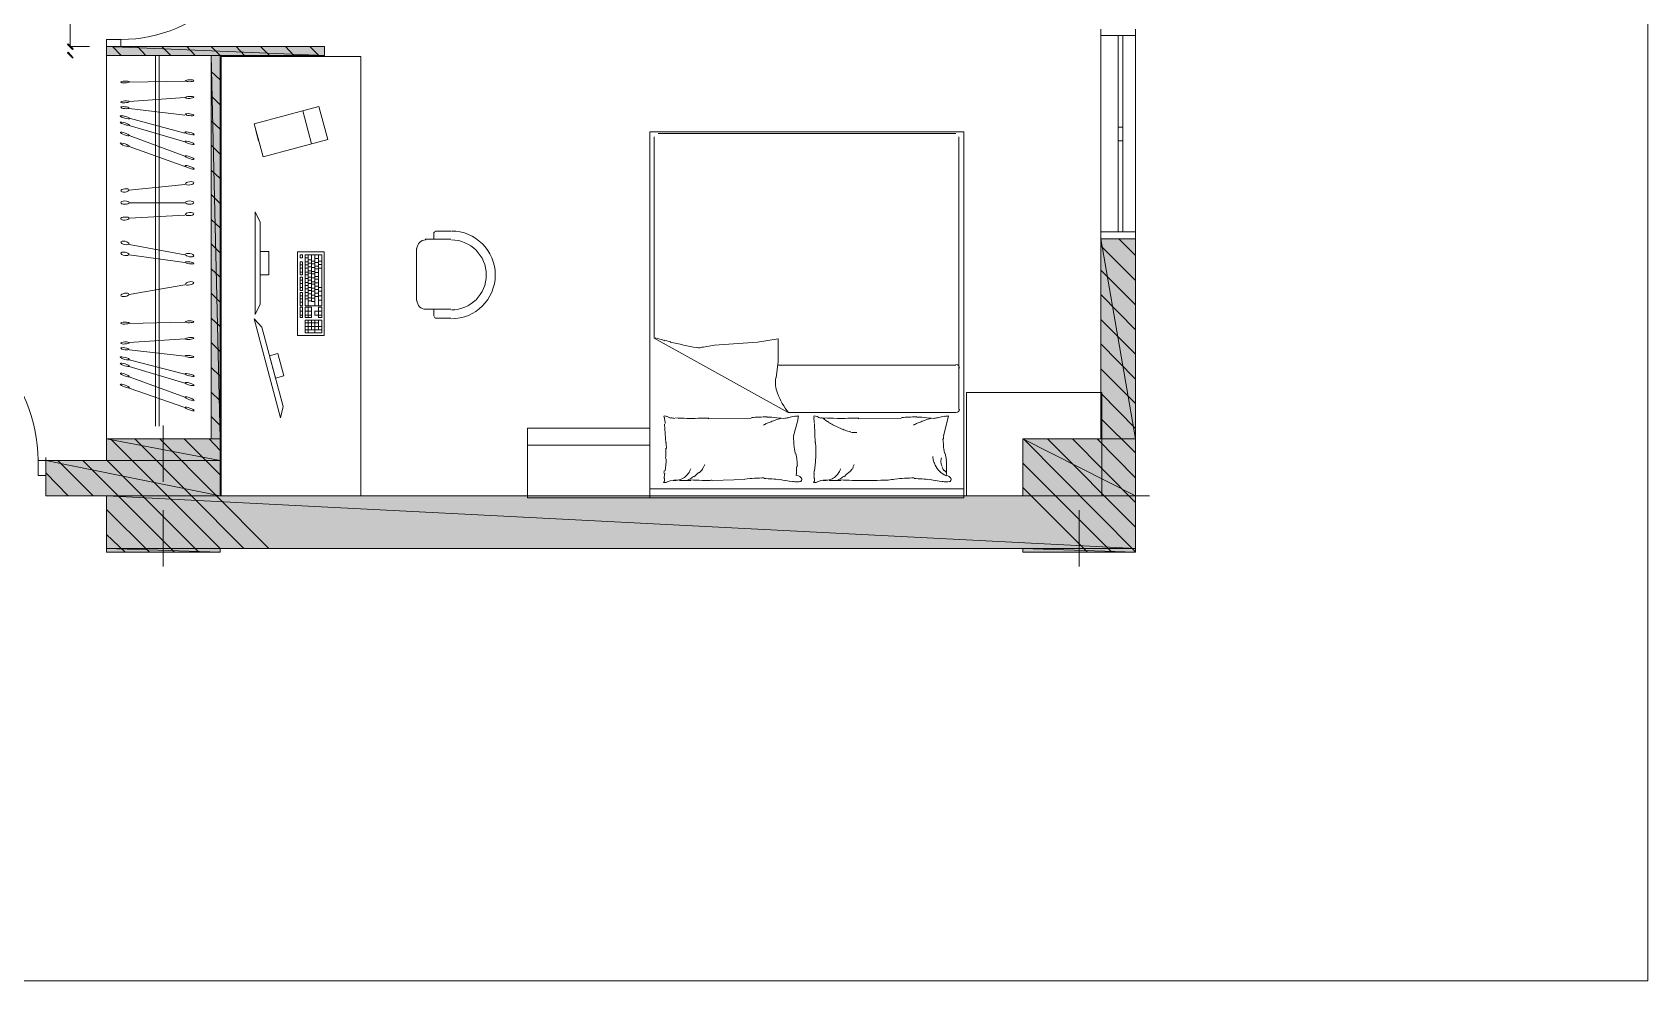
# Model space of a CAD drawing. Header units: inches. Extents: x 23 to 314, y 14 to 225.
# Drawn here: x 185.3 to 313.8, y 13.6 to 89 of the extents above; entities that cross this region are included whole.
import ezdxf

# ---------------------------------------------------------------- set-up
doc = ezdxf.new("R2010")
doc.units = ezdxf.units.IN
for name, color, linetype in [('BUYSER', 7, 'Continuous'), ('DIM', 7, 'Continuous'), ('Doors', 7, 'Continuous'), ('KAHUYQNER', 7, 'Continuous'), ('PDF_0', 7, 'Continuous'), ('walls', 7, 'Continuous'), ('windows', 7, 'Continuous')]:
    doc.layers.add(name, color=color, linetype=linetype)

msp = doc.modelspace()

# ---------------------------------------------------------------- hatches: boundary and pattern name
at = {"layer": 'BUYSER', "true_color": 0x939598, "transparency": 33554687}
for points in [[(208.55, 87.14), (191.22, 87.14), (191.22, 87.85), (208.55, 87.85)], [(200.24, 56.66), (199.53, 56.66), (199.53, 87.14), (200.24, 87.14)], [(273.03, 56.66), (270.27, 56.66), (270.27, 72.56), (273.03, 72.56)], [(200.24, 54.93), (191.22, 54.93), (191.22, 56.66), (200.24, 56.66)], [(273.03, 52.12), (264.06, 52.12), (264.06, 56.66), (273.03, 56.66)], [(200.24, 52.12), (186.38, 52.12), (186.38, 54.93), (200.24, 54.93)], [(273.03, 47.94), (191.22, 47.94), (191.22, 52.12), (273.03, 52.12)], [(200.24, 47.64), (191.22, 47.64), (191.22, 47.94), (200.24, 47.94)], [(273.03, 47.64), (264.06, 47.64), (264.06, 47.94), (273.03, 47.94)]]:
    msp.add_hatch(color=252, dxfattribs=at).paths.add_polyline_path(points, flags=0)
at = {"layer": 'DIM', "true_color": 0x6ec1dd, "transparency": 33554687}
for points in [[(188.57, 87.65), (188.52, 87.6), (188.11, 88.01), (188.16, 88.06)], [(188.11, 87.34), (188.16, 87.39), (188.57, 86.94), (188.52, 86.94)]]:
    msp.add_hatch(color=133, dxfattribs=at).paths.add_polyline_path(points, flags=0)

# ---------------------------------------------------------------- linework, layer by layer
at = {"layer": 'BUYSER', "color": 252, "linetype": 'Continuous', "lineweight": 5, "true_color": 0x939598}
for points in [[(208.55, 87.14), (208.55, 87.85), (191.22, 87.85)], [(208.55, 87.14), (191.22, 87.14), (191.22, 87.85)], [(191.22, 87.85), (208.55, 87.14)], [(200.24, 56.66), (200.24, 87.14), (199.53, 87.14)], [(200.24, 56.66), (199.53, 56.66), (199.53, 87.14)], [(199.53, 87.14), (200.24, 56.66)], [(273.03, 56.66), (273.03, 72.56), (270.27, 72.56)], [(273.03, 56.66), (270.27, 56.66), (270.27, 72.56)], [(270.27, 72.56), (273.03, 56.66)], [(200.24, 54.93), (200.24, 56.66), (191.22, 56.66)], [(200.24, 54.93), (191.22, 54.93), (191.22, 56.66)], [(191.22, 56.66), (200.24, 54.93)], [(273.03, 52.12), (273.03, 56.66), (264.06, 56.66)], [(273.03, 52.12), (264.06, 52.12), (264.06, 56.66)], [(264.06, 56.66), (273.03, 52.12)], [(200.24, 52.12), (200.24, 54.93), (186.38, 54.93)], [(200.24, 52.12), (186.38, 52.12), (186.38, 54.93)], [(186.38, 54.93), (200.24, 52.12)], [(273.03, 47.94), (273.03, 52.12), (191.22, 52.12)], [(273.03, 47.94), (191.22, 47.94), (191.22, 52.12)], [(191.22, 52.12), (273.03, 47.94)], [(200.24, 47.64), (200.24, 47.94), (191.22, 47.94)], [(200.24, 47.64), (191.22, 47.64), (191.22, 47.94)], [(191.22, 47.94), (200.24, 47.64)], [(273.03, 47.64), (273.03, 47.94), (264.06, 47.94)], [(273.03, 47.64), (264.06, 47.64), (264.06, 47.94)], [(264.06, 47.94), (273.03, 47.64)]]:
    msp.add_lwpolyline(points, dxfattribs=at)
at = {"layer": 'BUYSER', "color": 251, "linetype": 'Continuous', "lineweight": 5, "true_color": 0x636466}
for points in [[(192.39, 87.14), (191.68, 87.85)], [(194.33, 87.14), (193.67, 87.85)], [(196.32, 87.14), (195.61, 87.85)], [(198.26, 87.14), (197.59, 87.85)], [(200.24, 87.14), (199.53, 87.85)], [(202.18, 87.14), (201.52, 87.85)], [(204.17, 87.14), (203.45, 87.85)], [(206.1, 87.14), (205.44, 87.85)], [(208.09, 87.14), (207.38, 87.85)], [(200.24, 85.2), (199.53, 85.86)], [(200.24, 83.21), (199.53, 83.93)], [(200.24, 81.28), (199.53, 81.94)], [(200.24, 79.29), (199.53, 80)], [(200.24, 77.35), (199.53, 78.02)], [(200.24, 75.37), (199.53, 76.08)], [(200.24, 73.43), (199.53, 74.09)], [(200.24, 71.44), (199.53, 72.15)], [(273.03, 69.25), (270.27, 72)], [(273.03, 71.24), (271.7, 72.56)], [(200.24, 69.5), (199.53, 70.17)], [(273.03, 67.31), (270.27, 70.06)], [(200.24, 67.52), (199.53, 68.23)], [(273.03, 65.32), (270.27, 68.13)], [(200.24, 65.58), (199.53, 66.24)], [(273.03, 63.39), (270.27, 66.14)], [(200.24, 63.59), (199.53, 64.31)], [(273.03, 61.4), (270.27, 64.2)], [(200.24, 61.65), (199.53, 62.32)], [(273.03, 59.46), (270.27, 62.22)], [(200.24, 59.67), (199.53, 60.38)], [(273.03, 57.48), (270.27, 60.28)], [(200.24, 57.73), (199.53, 58.44)], [(273.03, 55.54), (270.27, 58.29)], [(200.24, 47.94), (191.53, 56.66)], [(202.13, 47.94), (193.46, 56.66)], [(204.12, 47.94), (195.45, 56.66)], [(200.24, 53.81), (197.39, 56.66)], [(200.24, 55.74), (199.38, 56.66)], [(273.03, 47.69), (264.11, 56.66)], [(273.03, 49.63), (266.04, 56.66)], [(273.03, 51.61), (268.03, 56.66)], [(273.03, 53.55), (269.97, 56.66)], [(188.16, 52.12), (186.38, 53.96)], [(190.15, 52.12), (187.35, 54.93)], [(196.62, 47.64), (189.34, 54.93)], [(198.56, 47.64), (191.22, 54.98)], [(271.14, 47.64), (264.06, 54.72)], [(269.2, 47.64), (264.06, 52.79)], [(194.64, 47.64), (191.22, 51.05)], [(192.7, 47.64), (191.22, 49.07)]]:
    msp.add_lwpolyline(points, dxfattribs=at)
at = {"layer": 'DIM', "color": 133, "linetype": 'Continuous', "lineweight": 5, "true_color": 0x6ec1dd}
for points in [[(189.85, 100.34), (188.32, 100.34), (188.32, 87.85)], [(188.57, 87.65), (188.16, 88.06), (188.11, 88.01)], [(188.57, 87.65), (188.52, 87.6), (188.11, 88.01)], [(188.11, 88.01), (188.57, 87.65)], [(188.11, 87.34), (188.16, 87.39), (188.57, 86.94)], [(188.11, 87.34), (188.52, 86.94), (188.57, 86.94)], [(188.57, 86.94), (188.11, 87.34)], [(189.85, 87.85), (188.32, 87.85)]]:
    msp.add_lwpolyline(points, dxfattribs=at)
at = {"layer": 'Doors', "color": 18, "linetype": 'Continuous', "lineweight": 5, "true_color": 0x000000}
for points in [[(191.22, 87.85), (191.22, 88.41)], [(191.22, 88.41), (192.34, 88.41)], [(192.34, 87.85), (191.22, 87.85)], [(191.22, 87.85), (192.34, 87.85)], [(191.22, 87.85), (192.34, 87.85)], [(192.34, 88.41), (192.34, 87.85)], [(192.34, 87.85), (192.6, 87.85)], [(185.77, 53.75), (185.77, 54.93)], [(185.77, 54.93), (186.38, 54.93)], [(186.38, 54.93), (186.38, 55.18)], [(186.38, 54.93), (186.38, 53.75)], [(186.38, 53.75), (186.38, 54.93)], [(186.38, 53.75), (186.38, 54.93)], [(186.38, 53.75), (185.77, 53.75)]]:
    msp.add_lwpolyline(points, dxfattribs=at)
for points in [[(192.37, 88.41), (198.66, 88.41), (203.76, 93.51), (203.76, 99.8)], [(185.77, 54.95), (185.77, 61.58), (180.39, 66.96), (173.77, 66.96)]]:
    msp.add_open_spline(points, degree=3, dxfattribs=at)
at = {"layer": 'KAHUYQNER', "color": 8, "linetype": 'Continuous', "lineweight": 5, "true_color": 0x767676}
for points in [[(199.53, 56.66), (199.53, 87.14), (191.22, 87.14), (191.22, 56.66), (199.53, 56.66)], [(211.43, 52.12), (211.43, 87.05), (200.32, 87.05), (200.32, 52.12), (211.43, 52.12)], [(203.44, 71.54), (204.13, 71.54), (204.13, 69.71), (203.44, 69.71), (203.44, 71.54)], [(206.41, 71.52), (208.52, 71.52), (208.52, 64.87), (206.41, 64.87), (206.41, 71.52)], [(206.8, 71.29), (206.8, 71.04), (206.6, 71.04), (206.6, 71.29), (206.8, 71.29)], [(206.8, 70.73), (206.8, 69.71), (206.6, 69.71), (206.6, 70.73), (206.8, 70.73)], [(208.33, 71.29), (208.33, 67.22), (207.01, 67.22), (207.01, 71.29), (208.33, 71.29)], [(206.8, 69.51), (206.8, 68.44), (206.6, 68.44), (206.6, 69.51), (206.8, 69.51)], [(206.8, 68.29), (206.8, 67.22), (206.6, 67.22), (206.6, 68.29), (206.8, 68.29)], [(206.8, 67.12), (206.8, 66.3), (206.6, 66.3), (206.6, 67.12), (206.8, 67.12)], [(207.52, 67.12), (207.52, 66.3), (207.01, 66.3), (207.01, 67.12), (207.52, 67.12)], [(208.33, 67.12), (208.33, 66.3), (208.08, 66.3), (208.08, 66.5), (207.77, 66.5), (207.77, 66.81), (208.08, 66.81), (208.08, 67.12), (208.33, 67.12)], [(208.33, 66.1), (208.33, 65.08), (207.01, 65.08), (207.01, 66.1), (208.33, 66.1)], [(204.16, 63.26), (204.84, 63.44), (205.31, 61.67), (204.64, 61.49), (204.16, 63.26)], [(270.36, 60.34), (259.58, 60.34), (259.58, 52.12), (270.36, 52.12), (270.36, 60.34)]]:
    msp.add_lwpolyline(points, close=True, dxfattribs=at)
for points in [[(195.1, 87.14), (195.1, 57.68)], [(195.4, 87.14), (195.4, 57.68)], [(193.01, 85), (197.44, 85.1)], [(193.01, 83.47), (197.44, 83.78)], [(193.01, 82.91), (197.44, 82.4)], [(208.09, 83.07), (202.95, 81.69)], [(207.52, 80.1), (206.82, 82.73)], [(208.8, 80.45), (208.09, 83.07)], [(197.44, 80.97), (193.01, 82.14)], [(197.44, 80.26), (193.01, 81.58)], [(202.95, 81.69), (203.66, 79.07)], [(234.41, 81.07), (259.39, 81.07)], [(234.41, 51.97), (234.41, 81.07)], [(258.73, 80.92), (235.08, 80.92)], [(259.39, 81.07), (259.39, 51.97)], [(197.44, 79.14), (193.01, 80.77)], [(197.44, 78.32), (193.01, 79.9)], [(203.66, 79.07), (208.8, 80.45)], [(234.77, 80.66), (234.77, 64.66)], [(258.98, 59), (258.98, 80.66)], [(197.44, 76.89), (193.01, 76.44)], [(197.44, 75.42), (193.01, 75.42)], [(203.03, 74.7), (203.44, 73.89), (203.44, 67.36), (203.03, 66.55)], [(203.03, 66.55), (203.03, 74.7)], [(197.44, 74.45), (193.01, 74.19)], [(197.44, 71.29), (193.01, 72.1)], [(218.6, 72.52), (216.56, 72.52)], [(217.23, 73.08), (217.23, 72.52)], [(217.38, 73.18), (218.6, 73.18)], [(197.44, 70.68), (193.01, 71.29)], [(207.26, 71.04), (207.01, 71.04)], [(207.26, 70.73), (207.01, 70.73)], [(207.26, 71.29), (207.26, 67.22)], [(207.52, 70.89), (207.26, 70.89)], [(207.52, 71.29), (207.52, 67.57), (207.77, 67.57)], [(207.77, 70.79), (207.52, 70.79)], [(207.77, 71.29), (207.77, 67.22)], [(208.08, 70.99), (207.77, 70.99)], [(208.08, 70.68), (207.77, 70.68)], [(208.08, 71.29), (208.08, 67.22)], [(208.33, 70.79), (208.08, 70.79)], [(215.85, 71.8), (215.85, 67.67)], [(206.8, 70.48), (206.6, 70.48)], [(206.8, 70.22), (206.6, 70.22)], [(206.8, 69.92), (206.6, 69.92)], [(207.26, 70.48), (207.01, 70.48)], [(207.26, 70.22), (207.01, 70.22)], [(207.26, 69.92), (207.01, 69.92)], [(207.26, 69.71), (207.01, 69.71)], [(207.26, 69.41), (207.01, 69.41)], [(207.52, 70.63), (207.26, 70.63)], [(207.52, 70.33), (207.26, 70.33)], [(207.52, 70.02), (207.26, 70.02)], [(207.52, 69.82), (207.26, 69.82)], [(207.52, 69.51), (207.26, 69.51)], [(207.77, 70.58), (207.52, 70.58)], [(207.77, 70.28), (207.52, 70.28)], [(207.77, 69.97), (207.52, 69.97)], [(207.77, 69.77), (207.52, 69.77)], [(207.77, 69.46), (207.52, 69.46)], [(208.08, 70.38), (207.77, 70.38)], [(208.08, 70.17), (207.77, 70.17)], [(208.08, 69.87), (207.77, 69.87)], [(208.08, 69.56), (207.77, 69.56)], [(208.08, 69.36), (207.77, 69.36)], [(208.33, 70.53), (208.08, 70.53)], [(208.33, 70.22), (208.08, 70.22)], [(193.01, 68.13), (197.44, 68.89)], [(206.8, 69.26), (206.6, 69.26)], [(206.8, 69), (206.6, 69)], [(206.8, 68.7), (206.6, 68.7)], [(207.26, 69.1), (207.01, 69.1)], [(207.26, 68.85), (207.01, 68.85)], [(207.26, 68.59), (207.01, 68.59)], [(207.26, 68.29), (207.01, 68.29)], [(207.52, 69.26), (207.26, 69.26)], [(207.52, 69), (207.26, 69)], [(207.52, 68.7), (207.26, 68.7)], [(207.52, 68.44), (207.26, 68.44)], [(207.52, 68.19), (207.26, 68.19)], [(207.77, 69.15), (207.52, 69.15)], [(207.77, 68.95), (207.52, 68.95)], [(207.77, 68.64), (207.52, 68.64)], [(207.77, 68.39), (207.52, 68.39)], [(207.77, 68.08), (207.52, 68.08)], [(208.08, 69.05), (207.77, 69.05)], [(208.08, 68.8), (207.77, 68.8)], [(208.08, 68.54), (207.77, 68.54)], [(208.08, 68.24), (207.77, 68.24)], [(208.33, 68.7), (208.08, 68.7)], [(208.33, 68.39), (208.08, 68.39)], [(206.8, 68.03), (206.6, 68.03)], [(206.8, 67.78), (206.6, 67.78)], [(206.8, 67.52), (206.6, 67.52)], [(206.8, 66.81), (206.6, 66.81)], [(207.26, 68.03), (207.01, 68.03)], [(207.26, 67.78), (207.01, 67.78)], [(207.52, 66.81), (207.01, 66.81)], [(207.52, 67.88), (207.26, 67.88)], [(207.52, 67.63), (207.26, 67.63)], [(207.26, 67.12), (207.26, 66.3)], [(207.77, 67.83), (207.52, 67.83)], [(208.08, 67.98), (207.77, 67.98)], [(208.33, 68.03), (208.08, 68.03)], [(208.33, 67.68), (208.08, 67.68)], [(208.33, 66.81), (208.08, 66.81), (208.08, 66.5), (208.33, 66.5)], [(216.56, 66.96), (218.6, 66.96)], [(217.23, 66.96), (217.23, 66.4)], [(193.01, 65.83), (197.44, 65.94)], [(202.95, 66.21), (203.56, 65.53), (205.25, 59.23), (205.06, 58.33)], [(205.06, 58.33), (202.95, 66.21)], [(206.8, 66.5), (206.6, 66.5)], [(207.52, 66.5), (207.01, 66.5)], [(208.08, 65.89), (207.01, 65.89)], [(208.33, 65.59), (207.01, 65.59)], [(207.26, 66.1), (207.26, 65.08)], [(207.52, 66.1), (207.52, 65.33)], [(207.77, 66.1), (207.77, 65.08)], [(208.08, 66.1), (208.08, 65.33)], [(217.38, 66.25), (218.6, 66.25)], [(193.01, 64.31), (197.44, 64.61)], [(208.33, 65.33), (207.01, 65.33)], [(245.42, 58.75), (234.77, 64.66)], [(242.98, 64.35), (239.56, 64.1)], [(244.61, 64.61), (242.98, 64.35)], [(244.61, 62.82), (244.61, 64.61)], [(193.01, 63.74), (197.44, 63.23)], [(239.56, 64.1), (238.64, 63.94)], [(197.44, 61.81), (193.01, 62.93)], [(197.44, 61.09), (193.01, 62.42)], [(244.45, 61.5), (244.61, 62.82)], [(258.73, 62.52), (244.61, 62.52)], [(197.44, 59.97), (193.01, 61.6)], [(197.44, 59.16), (193.01, 60.69)], [(235.69, 56.35), (235.59, 57.83)], [(239.05, 58.24), (242.47, 58.29)], [(245.42, 58.75), (258.73, 58.75)], [(246.14, 58.03), (245.83, 56.91)], [(246.24, 58.49), (246.14, 58.03)], [(247.56, 56.35), (247.51, 57.83)], [(250.98, 58.24), (254.39, 58.29)], [(258.06, 58.03), (257.76, 56.91)], [(258.16, 58.49), (258.06, 58.03)], [(224.69, 57.52), (224.69, 51.97)], [(234.41, 57.52), (224.69, 57.52)], [(234.41, 51.97), (234.41, 57.52)], [(234.41, 56.15), (224.69, 56.15)], [(259.39, 52.68), (234.41, 52.68)], [(237.68, 53.34), (236.76, 53.34)], [(241.96, 53.44), (239.36, 53.34)], [(249.6, 53.34), (248.68, 53.34)], [(224.69, 51.97), (234.41, 51.97)], [(259.39, 51.97), (234.41, 51.97)]]:
    msp.add_lwpolyline(points, dxfattribs=at)
at = {"layer": 'KAHUYQNER', "color": 133, "linetype": 'Continuous', "lineweight": 5, "true_color": 0x6ec1dd}
for points in [[(203.09, 81.17), (203.31, 80.36)], [(226.62, 51.97), (229.62, 51.97)]]:
    msp.add_lwpolyline(points, dxfattribs=at)
at = {"layer": 'KAHUYQNER', "color": 8, "linetype": 'Continuous', "lineweight": 5, "true_color": 0x767676}
for points, knots in [([(193.01, 85.03), (193.01, 85.07), (192.86, 85.1), (192.67, 85.1), (192.49, 85.1), (192.34, 85.06), (192.34, 85.02), (192.34, 84.97), (192.49, 84.94), (192.68, 84.95), (192.86, 84.95), (193.01, 84.99), (193.01, 85.03)], [0, 0, 0, 0, 1, 1, 1, 2, 2, 2, 3, 3, 3, 4, 4, 4, 4]), ([(198.15, 85.13), (198.15, 85.17), (198, 85.21), (197.82, 85.2), (197.64, 85.2), (197.49, 85.16), (197.49, 85.12), (197.49, 85.08), (197.64, 85.05), (197.82, 85.05), (198.01, 85.05), (198.15, 85.09), (198.15, 85.13)], [0, 0, 0, 0, 1, 1, 1, 2, 2, 2, 3, 3, 3, 4, 4, 4, 4]), ([(193.01, 83.47), (193, 83.51), (192.85, 83.53), (192.67, 83.52), (192.49, 83.51), (192.34, 83.46), (192.34, 83.42), (192.35, 83.38), (192.5, 83.35), (192.68, 83.37), (192.86, 83.38), (193.01, 83.42), (193.01, 83.47)], [0, 0, 0, 0, 1, 1, 1, 2, 2, 2, 3, 3, 3, 4, 4, 4, 4]), ([(198.15, 83.82), (198.15, 83.87), (198, 83.89), (197.82, 83.88), (197.63, 83.86), (197.49, 83.82), (197.49, 83.78), (197.49, 83.74), (197.65, 83.71), (197.83, 83.72), (198.01, 83.74), (198.16, 83.78), (198.15, 83.82)], [0, 0, 0, 0, 1, 1, 1, 2, 2, 2, 3, 3, 3, 4, 4, 4, 4]), ([(193.05, 82.13), (193.06, 82.17), (192.9, 82.24), (192.69, 82.29), (192.49, 82.35), (192.31, 82.36), (192.3, 82.31), (192.29, 82.27), (192.45, 82.2), (192.66, 82.15), (192.86, 82.09), (193.03, 82.09), (193.05, 82.13)], [0, 0, 0, 0, 1, 1, 1, 2, 2, 2, 3, 3, 3, 4, 4, 4, 4]), ([(193, 82.95), (193.01, 82.99), (192.87, 83.04), (192.68, 83.06), (192.5, 83.08), (192.35, 83.06), (192.35, 83.02), (192.34, 82.98), (192.48, 82.93), (192.67, 82.91), (192.85, 82.89), (193, 82.91), (193, 82.95)], [0, 0, 0, 0, 1, 1, 1, 2, 2, 2, 3, 3, 3, 4, 4, 4, 4]), ([(198.15, 82.39), (198.16, 82.43), (198.01, 82.48), (197.83, 82.5), (197.65, 82.52), (197.5, 82.5), (197.49, 82.46), (197.49, 82.42), (197.63, 82.37), (197.81, 82.35), (198, 82.33), (198.15, 82.34), (198.15, 82.39)], [0, 0, 0, 0, 1, 1, 1, 2, 2, 2, 3, 3, 3, 4, 4, 4, 4]), ([(193.04, 81.6), (193.05, 81.64), (192.9, 81.72), (192.7, 81.78), (192.49, 81.84), (192.32, 81.86), (192.31, 81.82), (192.3, 81.78), (192.45, 81.7), (192.65, 81.64), (192.86, 81.58), (193.03, 81.56), (193.04, 81.6)], [0, 0, 0, 0, 1, 1, 1, 2, 2, 2, 3, 3, 3, 4, 4, 4, 4]), ([(193.03, 80.76), (193.05, 80.8), (192.9, 80.89), (192.7, 80.97), (192.5, 81.04), (192.33, 81.07), (192.32, 81.03), (192.3, 80.99), (192.45, 80.9), (192.65, 80.82), (192.85, 80.75), (193.02, 80.72), (193.03, 80.76)], [0, 0, 0, 0, 1, 1, 1, 2, 2, 2, 3, 3, 3, 4, 4, 4, 4]), ([(198.19, 80.85), (198.2, 80.89), (198.05, 80.97), (197.84, 81.02), (197.64, 81.07), (197.46, 81.08), (197.45, 81.04), (197.44, 81), (197.6, 80.92), (197.8, 80.87), (198.01, 80.82), (198.18, 80.81), (198.19, 80.85)], [0, 0, 0, 0, 1, 1, 1, 2, 2, 2, 3, 3, 3, 4, 4, 4, 4]), ([(193.04, 79.9), (193.05, 79.94), (192.9, 80.03), (192.7, 80.1), (192.5, 80.17), (192.33, 80.2), (192.31, 80.16), (192.3, 80.12), (192.45, 80.03), (192.65, 79.96), (192.85, 79.89), (193.02, 79.86), (193.04, 79.9)], [0, 0, 0, 0, 1, 1, 1, 2, 2, 2, 3, 3, 3, 4, 4, 4, 4]), ([(198.19, 80.07), (198.2, 80.11), (198.05, 80.2), (197.84, 80.26), (197.64, 80.32), (197.47, 80.33), (197.46, 80.29), (197.44, 80.25), (197.6, 80.17), (197.8, 80.11), (198, 80.05), (198.18, 80.03), (198.19, 80.07)], [0, 0, 0, 0, 1, 1, 1, 2, 2, 2, 3, 3, 3, 4, 4, 4, 4]), ([(198.18, 78.88), (198.2, 78.92), (198.05, 79.01), (197.85, 79.08), (197.65, 79.15), (197.48, 79.18), (197.46, 79.14), (197.45, 79.1), (197.6, 79.01), (197.8, 78.94), (197.99, 78.87), (198.17, 78.84), (198.18, 78.88)], [0, 0, 0, 0, 1, 1, 1, 2, 2, 2, 3, 3, 3, 4, 4, 4, 4]), ([(198.18, 78.12), (198.2, 78.16), (198.05, 78.25), (197.85, 78.32), (197.65, 78.39), (197.48, 78.41), (197.46, 78.37), (197.45, 78.33), (197.6, 78.24), (197.8, 78.17), (198, 78.1), (198.17, 78.08), (198.18, 78.12)], [0, 0, 0, 0, 1, 1, 1, 2, 2, 2, 3, 3, 3, 4, 4, 4, 4]), ([(198.15, 77.01), (198.14, 77.08), (197.99, 77.12), (197.81, 77.1), (197.63, 77.08), (197.49, 77), (197.49, 76.93), (197.5, 76.86), (197.65, 76.82), (197.84, 76.84), (198.02, 76.86), (198.16, 76.94), (198.15, 77.01)], [0, 0, 0, 0, 1, 1, 1, 2, 2, 2, 3, 3, 3, 4, 4, 4, 4]), ([(193, 76.45), (193, 76.52), (192.84, 76.56), (192.66, 76.54), (192.48, 76.52), (192.34, 76.44), (192.35, 76.37), (192.35, 76.3), (192.51, 76.26), (192.69, 76.28), (192.87, 76.3), (193.01, 76.38), (193, 76.45)], [0, 0, 0, 0, 1, 1, 1, 2, 2, 2, 3, 3, 3, 4, 4, 4, 4]), ([(193.01, 75.44), (193.01, 75.51), (192.86, 75.57), (192.67, 75.57), (192.49, 75.57), (192.34, 75.51), (192.34, 75.44), (192.34, 75.37), (192.49, 75.31), (192.67, 75.31), (192.86, 75.31), (193.01, 75.37), (193.01, 75.44)], [0, 0, 0, 0, 1, 1, 1, 2, 2, 2, 3, 3, 3, 4, 4, 4, 4]), ([(198.15, 75.44), (198.15, 75.51), (198.01, 75.57), (197.82, 75.57), (197.64, 75.57), (197.49, 75.51), (197.49, 75.44), (197.49, 75.37), (197.64, 75.31), (197.82, 75.31), (198.01, 75.31), (198.15, 75.37), (198.15, 75.44)], [0, 0, 0, 0, 1, 1, 1, 2, 2, 2, 3, 3, 3, 4, 4, 4, 4]), ([(198.15, 74.54), (198.15, 74.62), (198, 74.66), (197.81, 74.65), (197.63, 74.64), (197.49, 74.57), (197.49, 74.5), (197.5, 74.43), (197.65, 74.39), (197.83, 74.4), (198.01, 74.41), (198.16, 74.47), (198.15, 74.54)], [0, 0, 0, 0, 1, 1, 1, 2, 2, 2, 3, 3, 3, 4, 4, 4, 4]), ([(193.01, 74.19), (193, 74.26), (192.85, 74.31), (192.67, 74.29), (192.48, 74.28), (192.34, 74.22), (192.34, 74.15), (192.35, 74.08), (192.5, 74.03), (192.68, 74.04), (192.87, 74.05), (193.01, 74.12), (193.01, 74.19)], [0, 0, 0, 0, 1, 1, 1, 2, 2, 2, 3, 3, 3, 4, 4, 4, 4]), ([(193, 72.17), (193.01, 72.24), (192.88, 72.32), (192.7, 72.36), (192.52, 72.39), (192.36, 72.36), (192.35, 72.29), (192.34, 72.22), (192.47, 72.14), (192.65, 72.11), (192.83, 72.07), (192.99, 72.1), (193, 72.17)], [0, 0, 0, 0, 1, 1, 1, 2, 2, 2, 3, 3, 3, 4, 4, 4, 4]), ([(218.63, 66.2), (220.56, 66.2), (222.12, 67.76), (222.12, 69.69), (222.12, 71.62), (220.56, 73.18), (218.63, 73.18)], [0, 0, 0, 0, 1, 1, 1, 2, 2, 2, 2]), ([(218.63, 66.91), (220.16, 66.91), (221.41, 68.15), (221.41, 69.69), (221.41, 71.22), (220.16, 72.47), (218.63, 72.47)], [0, 0, 0, 0, 1, 1, 1, 2, 2, 2, 2]), ([(193, 71.32), (193.01, 71.39), (192.87, 71.47), (192.69, 71.49), (192.51, 71.52), (192.36, 71.48), (192.35, 71.41), (192.34, 71.34), (192.48, 71.26), (192.66, 71.24), (192.84, 71.21), (192.99, 71.25), (193, 71.32)], [0, 0, 0, 0, 1, 1, 1, 2, 2, 2, 3, 3, 3, 4, 4, 4, 4]), ([(198.15, 71.2), (198.16, 71.27), (198.03, 71.35), (197.85, 71.39), (197.67, 71.42), (197.51, 71.39), (197.5, 71.32), (197.48, 71.25), (197.62, 71.17), (197.8, 71.14), (197.98, 71.1), (198.14, 71.13), (198.15, 71.2)], [0, 0, 0, 0, 1, 1, 1, 2, 2, 2, 3, 3, 3, 4, 4, 4, 4]), ([(198.15, 70.61), (198.16, 70.65), (198.01, 70.7), (197.83, 70.73), (197.65, 70.75), (197.5, 70.74), (197.49, 70.7), (197.49, 70.65), (197.63, 70.6), (197.81, 70.57), (197.99, 70.55), (198.14, 70.56), (198.15, 70.61)], [0, 0, 0, 0, 1, 1, 1, 2, 2, 2, 3, 3, 3, 4, 4, 4, 4]), ([(193, 68.16), (192.99, 68.23), (192.83, 68.26), (192.65, 68.23), (192.47, 68.2), (192.34, 68.12), (192.35, 68.05), (192.36, 67.98), (192.52, 67.95), (192.7, 67.98), (192.88, 68.01), (193.01, 68.09), (193, 68.16)], [0, 0, 0, 0, 1, 1, 1, 2, 2, 2, 3, 3, 3, 4, 4, 4, 4]), ([(198.15, 69.08), (198.14, 69.15), (197.98, 69.18), (197.8, 69.15), (197.62, 69.11), (197.48, 69.03), (197.5, 68.96), (197.51, 68.89), (197.66, 68.86), (197.84, 68.89), (198.02, 68.93), (198.16, 69.01), (198.15, 69.08)], [0, 0, 0, 0, 1, 1, 1, 2, 2, 2, 3, 3, 3, 4, 4, 4, 4]), ([(193.01, 65.87), (193.01, 65.91), (192.86, 65.94), (192.67, 65.94), (192.49, 65.93), (192.34, 65.9), (192.34, 65.85), (192.34, 65.81), (192.49, 65.78), (192.68, 65.78), (192.86, 65.79), (193.01, 65.82), (193.01, 65.87)], [0, 0, 0, 0, 1, 1, 1, 2, 2, 2, 3, 3, 3, 4, 4, 4, 4]), ([(198.15, 65.97), (198.15, 66.01), (198, 66.04), (197.82, 66.04), (197.64, 66.03), (197.49, 66), (197.49, 65.95), (197.49, 65.91), (197.64, 65.88), (197.82, 65.89), (198.01, 65.89), (198.15, 65.93), (198.15, 65.97)], [0, 0, 0, 0, 1, 1, 1, 2, 2, 2, 3, 3, 3, 4, 4, 4, 4]), ([(193.01, 64.3), (193, 64.34), (192.85, 64.37), (192.67, 64.36), (192.49, 64.34), (192.34, 64.3), (192.34, 64.26), (192.35, 64.21), (192.5, 64.19), (192.68, 64.2), (192.86, 64.22), (193.01, 64.26), (193.01, 64.3)], [0, 0, 0, 0, 1, 1, 1, 2, 2, 2, 3, 3, 3, 4, 4, 4, 4]), ([(198.15, 64.66), (198.15, 64.7), (198, 64.73), (197.82, 64.71), (197.63, 64.7), (197.49, 64.66), (197.49, 64.61), (197.49, 64.57), (197.65, 64.55), (197.83, 64.56), (198.01, 64.57), (198.16, 64.62), (198.15, 64.66)], [0, 0, 0, 0, 1, 1, 1, 2, 2, 2, 3, 3, 3, 4, 4, 4, 4]), ([(193.05, 62.96), (193.06, 63), (192.9, 63.08), (192.69, 63.13), (192.49, 63.18), (192.31, 63.19), (192.3, 63.15), (192.29, 63.11), (192.45, 63.03), (192.66, 62.98), (192.86, 62.93), (193.03, 62.92), (193.05, 62.96)], [0, 0, 0, 0, 1, 1, 1, 2, 2, 2, 3, 3, 3, 4, 4, 4, 4]), ([(193, 63.78), (193.01, 63.83), (192.87, 63.88), (192.68, 63.9), (192.5, 63.92), (192.35, 63.9), (192.35, 63.86), (192.34, 63.82), (192.48, 63.77), (192.67, 63.74), (192.85, 63.72), (193, 63.74), (193, 63.78)], [0, 0, 0, 0, 1, 1, 1, 2, 2, 2, 3, 3, 3, 4, 4, 4, 4]), ([(198.15, 63.17), (198.16, 63.21), (198.01, 63.26), (197.83, 63.29), (197.65, 63.31), (197.5, 63.29), (197.49, 63.25), (197.49, 63.2), (197.63, 63.15), (197.81, 63.13), (198, 63.11), (198.15, 63.13), (198.15, 63.17)], [0, 0, 0, 0, 1, 1, 1, 2, 2, 2, 3, 3, 3, 4, 4, 4, 4]), ([(193.04, 62.44), (193.05, 62.48), (192.9, 62.56), (192.7, 62.62), (192.49, 62.68), (192.32, 62.7), (192.31, 62.66), (192.3, 62.61), (192.45, 62.53), (192.65, 62.47), (192.86, 62.41), (193.03, 62.4), (193.04, 62.44)], [0, 0, 0, 0, 1, 1, 1, 2, 2, 2, 3, 3, 3, 4, 4, 4, 4]), ([(193.03, 61.6), (193.05, 61.64), (192.9, 61.73), (192.7, 61.8), (192.5, 61.88), (192.33, 61.9), (192.32, 61.86), (192.3, 61.82), (192.45, 61.73), (192.65, 61.66), (192.85, 61.59), (193.02, 61.56), (193.03, 61.6)], [0, 0, 0, 0, 1, 1, 1, 2, 2, 2, 3, 3, 3, 4, 4, 4, 4]), ([(198.19, 61.64), (198.2, 61.68), (198.05, 61.75), (197.84, 61.81), (197.64, 61.86), (197.46, 61.87), (197.45, 61.83), (197.44, 61.78), (197.6, 61.71), (197.8, 61.66), (198.01, 61.61), (198.18, 61.6), (198.19, 61.64)], [0, 0, 0, 0, 1, 1, 1, 2, 2, 2, 3, 3, 3, 4, 4, 4, 4]), ([(193.04, 60.74), (193.05, 60.78), (192.9, 60.87), (192.7, 60.94), (192.5, 61.01), (192.33, 61.03), (192.31, 60.99), (192.3, 60.95), (192.45, 60.86), (192.65, 60.79), (192.85, 60.72), (193.02, 60.7), (193.04, 60.74)], [0, 0, 0, 0, 1, 1, 1, 2, 2, 2, 3, 3, 3, 4, 4, 4, 4]), ([(198.19, 60.91), (198.2, 60.95), (198.05, 61.03), (197.84, 61.09), (197.64, 61.15), (197.47, 61.17), (197.46, 61.13), (197.44, 61.09), (197.6, 61), (197.8, 60.94), (198, 60.88), (198.18, 60.87), (198.19, 60.91)], [0, 0, 0, 0, 1, 1, 1, 2, 2, 2, 3, 3, 3, 4, 4, 4, 4]), ([(198.18, 59.71), (198.2, 59.75), (198.05, 59.84), (197.85, 59.92), (197.65, 59.99), (197.48, 60.02), (197.46, 59.98), (197.45, 59.94), (197.6, 59.85), (197.8, 59.77), (197.99, 59.7), (198.17, 59.67), (198.18, 59.71)], [0, 0, 0, 0, 1, 1, 1, 2, 2, 2, 3, 3, 3, 4, 4, 4, 4]), ([(198.18, 58.9), (198.2, 58.94), (198.05, 59.03), (197.85, 59.1), (197.65, 59.17), (197.48, 59.2), (197.46, 59.16), (197.45, 59.12), (197.6, 59.03), (197.8, 58.96), (198, 58.89), (198.17, 58.86), (198.18, 58.9)], [0, 0, 0, 0, 1, 1, 1, 2, 2, 2, 3, 3, 3, 4, 4, 4, 4]), ([(246.35, 53.24), (246.4, 53.26), (246.45, 53.29), (246.47, 53.34), (246.5, 53.39), (246.5, 53.45), (246.47, 53.5)], [0, 0, 0, 0, 1, 1, 1, 2, 2, 2, 2]), ([(258.23, 53.24), (258.28, 53.26), (258.33, 53.29), (258.35, 53.34), (258.38, 53.39), (258.37, 53.45), (258.35, 53.5)], [0, 0, 0, 0, 1, 1, 1, 2, 2, 2, 2])]:
    msp.add_open_spline(points, degree=3, knots=knots, dxfattribs=at)
for points in [[(216.59, 72.47), (216.21, 72.47), (215.9, 72.16), (215.9, 71.78)], [(217.41, 73.18), (217.33, 73.18), (217.28, 73.12), (217.28, 73.05)], [(215.9, 67.65), (215.9, 67.27), (216.21, 66.96), (216.59, 66.96)], [(217.28, 66.37), (217.28, 66.3), (217.33, 66.25), (217.41, 66.25)], [(234.84, 64.7), (235.09, 64.61), (235.35, 64.54), (235.6, 64.46)], [(235.61, 64.5), (235.76, 64.45), (235.92, 64.41), (236.07, 64.38)], [(236.04, 64.35), (236.75, 64.19), (237.45, 64.04), (238.16, 63.91)], [(238.17, 63.91), (238.25, 63.89), (238.33, 63.89), (238.42, 63.9)], [(238.42, 63.92), (238.5, 63.93), (238.59, 63.94), (238.67, 63.96)], [(259.03, 62.29), (259.03, 62.44), (258.91, 62.57), (258.75, 62.57)], [(244.43, 61.52), (244.37, 61.11), (244.41, 60.69), (244.56, 60.3)], [(244.57, 60.28), (244.77, 59.73), (245.07, 59.21), (245.45, 58.75)], [(235.55, 58.49), (235.53, 58.45), (235.53, 58.41), (235.54, 58.37)], [(235.74, 58.44), (235.68, 58.46), (235.62, 58.47), (235.56, 58.48)], [(235.63, 57.87), (235.62, 58.04), (235.6, 58.21), (235.57, 58.37)], [(235.94, 58.37), (235.88, 58.41), (235.81, 58.43), (235.75, 58.45)], [(235.93, 58.36), (235.98, 58.33), (236.03, 58.31), (236.08, 58.3)], [(236.08, 58.34), (236.19, 58.31), (236.29, 58.3), (236.4, 58.29)], [(236.44, 58.32), (236.75, 58.3), (237.06, 58.29), (237.37, 58.29)], [(237.36, 58.29), (237.94, 58.29), (238.52, 58.29), (239.1, 58.3)], [(242.5, 58.36), (242.69, 58.36), (242.89, 58.38), (243.09, 58.39)], [(243.75, 58.42), (243.54, 58.41), (243.33, 58.39), (243.11, 58.38)], [(243.75, 57.9), (243.65, 57.86), (243.55, 57.81), (243.45, 57.76)], [(244.51, 58.32), (244.25, 58.38), (243.98, 58.4), (243.72, 58.39)], [(244.05, 58.02), (243.95, 57.98), (243.85, 57.94), (243.75, 57.9)], [(244.43, 58.16), (244.3, 58.12), (244.18, 58.07), (244.05, 58.02)], [(244.81, 58.29), (244.68, 58.25), (244.55, 58.21), (244.43, 58.16)], [(244.54, 58.33), (244.74, 58.29), (244.95, 58.28), (245.16, 58.3)], [(245.18, 58.3), (245.28, 58.31), (245.38, 58.33), (245.48, 58.36)], [(245.89, 58.45), (245.75, 58.42), (245.6, 58.39), (245.46, 58.35)], [(246.25, 58.48), (246.13, 58.47), (246.02, 58.46), (245.9, 58.44)], [(247.5, 57.87), (247.49, 58.04), (247.47, 58.21), (247.44, 58.37)], [(247.47, 58.49), (247.46, 58.45), (247.46, 58.41), (247.47, 58.37)], [(247.67, 58.44), (247.61, 58.46), (247.55, 58.47), (247.48, 58.48)], [(247.86, 58.37), (247.8, 58.41), (247.74, 58.43), (247.68, 58.45)], [(247.86, 58.36), (247.91, 58.33), (247.96, 58.31), (248.01, 58.3)], [(248.01, 58.34), (248.11, 58.31), (248.22, 58.3), (248.33, 58.29)], [(248.14, 58.32), (248.32, 58.19), (248.5, 58.07), (248.68, 57.95)], [(248.32, 58.32), (248.62, 58.3), (248.93, 58.29), (249.24, 58.29)], [(248.69, 57.94), (248.81, 57.86), (248.93, 57.79), (249.06, 57.73)], [(249.28, 58.29), (249.86, 58.29), (250.44, 58.29), (251.02, 58.3)], [(254.42, 58.36), (254.62, 58.36), (254.82, 58.38), (255.01, 58.39)], [(255.63, 58.42), (255.41, 58.41), (255.2, 58.39), (254.99, 58.38)], [(255.68, 57.9), (255.58, 57.86), (255.48, 57.81), (255.38, 57.76)], [(256.43, 58.32), (256.17, 58.38), (255.91, 58.4), (255.64, 58.39)], [(255.98, 58.02), (255.88, 57.98), (255.78, 57.94), (255.68, 57.9)], [(256.35, 58.16), (256.23, 58.12), (256.1, 58.07), (255.98, 58.02)], [(256.73, 58.29), (256.61, 58.25), (256.48, 58.21), (256.35, 58.16)], [(256.46, 58.33), (256.67, 58.29), (256.88, 58.28), (257.09, 58.3)], [(257.05, 58.3), (257.16, 58.31), (257.26, 58.33), (257.36, 58.36)], [(257.82, 58.45), (257.67, 58.42), (257.53, 58.39), (257.39, 58.35)], [(258.18, 58.48), (258.06, 58.47), (257.94, 58.46), (257.83, 58.44)], [(258.75, 58.75), (258.91, 58.75), (259.03, 58.87), (259.03, 59.03)], [(245.86, 56.91), (245.84, 56.82), (245.83, 56.73), (245.83, 56.64)], [(245.84, 56.66), (245.85, 56.38), (245.88, 56.1), (245.92, 55.82)], [(249.08, 57.72), (249.3, 57.61), (249.53, 57.5), (249.76, 57.4)], [(249.75, 57.43), (249.88, 57.37), (250.02, 57.31), (250.16, 57.26)], [(250.16, 57.27), (250.24, 57.24), (250.31, 57.22), (250.39, 57.22)], [(250.38, 57.18), (250.55, 57.16), (250.71, 57.16), (250.88, 57.17)], [(257.72, 56.66), (257.73, 56.38), (257.76, 56.1), (257.8, 55.82)], [(257.79, 56.91), (257.76, 56.82), (257.75, 56.73), (257.76, 56.64)], [(235.67, 55.11), (235.69, 55.38), (235.69, 55.66), (235.68, 55.93)], [(235.73, 55.9), (235.73, 56.05), (235.72, 56.21), (235.71, 56.37)], [(245.92, 55.81), (245.94, 55.71), (245.96, 55.6), (245.98, 55.49)], [(246.11, 54.96), (246.08, 55.14), (246.05, 55.31), (246.01, 55.49)], [(247.61, 55.9), (247.6, 56.05), (247.6, 56.21), (247.59, 56.37)], [(247.6, 55.11), (247.61, 55.38), (247.62, 55.66), (247.61, 55.93)], [(256.9, 55.27), (256.91, 55.14), (256.94, 55.02), (256.97, 54.9)], [(257.8, 55.81), (257.82, 55.71), (257.83, 55.6), (257.86, 55.49)], [(257.99, 54.96), (257.96, 55.14), (257.93, 55.31), (257.89, 55.49)], [(235.53, 53.92), (235.54, 53.99), (235.55, 54.06), (235.56, 54.13)], [(235.63, 54.12), (235.67, 54.44), (235.7, 54.75), (235.72, 55.07)], [(237.47, 53.9), (237.55, 54.01), (237.61, 54.13), (237.66, 54.27)], [(237.91, 53.65), (238.05, 53.76), (238.18, 53.87), (238.3, 53.99)], [(238.34, 53.96), (238.44, 54.05), (238.52, 54.15), (238.61, 54.25)], [(238.59, 54.26), (238.62, 54.29), (238.64, 54.33), (238.66, 54.37)], [(238.67, 54.4), (238.71, 54.47), (238.75, 54.55), (238.78, 54.63)], [(246.05, 53.75), (246.07, 54), (246.09, 54.24), (246.09, 54.49)], [(246.14, 54.49), (246.14, 54.65), (246.12, 54.81), (246.1, 54.97)], [(247.45, 53.92), (247.47, 53.99), (247.48, 54.06), (247.49, 54.13)], [(247.5, 54.12), (247.54, 54.44), (247.57, 54.75), (247.59, 55.07)], [(249.39, 53.9), (249.48, 54.01), (249.54, 54.13), (249.58, 54.27)], [(249.84, 53.65), (249.97, 53.76), (250.1, 53.87), (250.23, 53.99)], [(250.22, 53.96), (250.31, 54.05), (250.4, 54.15), (250.48, 54.25)], [(250.52, 54.26), (250.55, 54.29), (250.57, 54.33), (250.59, 54.37)], [(250.54, 54.4), (250.58, 54.47), (250.62, 54.55), (250.66, 54.63)], [(256.97, 54.9), (257.01, 54.78), (257.05, 54.67), (257.11, 54.56)], [(257.11, 54.56), (257.2, 54.38), (257.32, 54.21), (257.47, 54.07)], [(257.47, 54.07), (257.61, 53.93), (257.78, 53.81), (257.96, 53.71)], [(257.59, 55.16), (257.57, 55.06), (257.55, 54.95), (257.55, 54.85)], [(257.55, 54.85), (257.55, 54.76), (257.57, 54.67), (257.6, 54.59)], [(257.6, 54.6), (257.62, 54.55), (257.64, 54.5), (257.65, 54.46)], [(257.65, 54.42), (257.67, 54.38), (257.69, 54.34), (257.71, 54.3)], [(257.68, 54.33), (257.71, 54.26), (257.74, 54.21), (257.79, 54.15)], [(257.81, 54.17), (257.87, 54.11), (257.94, 54.05), (258.01, 53.99)], [(258.01, 54.49), (258.01, 54.65), (258, 54.81), (257.97, 54.97)], [(257.97, 53.75), (258, 54), (258.01, 54.24), (258.01, 54.49)], [(235.49, 53.24), (235.53, 53.24), (235.57, 53.25), (235.58, 53.29)], [(235.49, 53.21), (235.52, 53.2), (235.55, 53.19), (235.59, 53.19)], [(235.54, 53.68), (235.53, 53.61), (235.54, 53.53), (235.56, 53.47)], [(235.61, 53.93), (235.59, 53.85), (235.58, 53.77), (235.57, 53.7)], [(235.57, 53.33), (235.59, 53.39), (235.59, 53.45), (235.57, 53.5)], [(235.58, 53.19), (235.66, 53.19), (235.74, 53.2), (235.81, 53.24)], [(236.1, 53.34), (236, 53.33), (235.89, 53.3), (235.8, 53.24)], [(236.81, 53.39), (236.59, 53.38), (236.37, 53.37), (236.15, 53.35)], [(236.28, 53.35), (236.43, 53.33), (236.59, 53.35), (236.75, 53.39)], [(236.75, 53.39), (236.9, 53.44), (237.04, 53.51), (237.17, 53.6)], [(237.17, 53.6), (237.28, 53.68), (237.38, 53.78), (237.47, 53.9)], [(237.43, 53.4), (237.54, 53.44), (237.65, 53.49), (237.76, 53.55)], [(238.56, 53.35), (238.26, 53.38), (237.97, 53.39), (237.67, 53.39)], [(237.72, 53.56), (237.78, 53.59), (237.84, 53.63), (237.89, 53.67)], [(238.59, 53.36), (238.76, 53.34), (238.93, 53.34), (239.1, 53.35)], [(239.07, 53.35), (239.16, 53.35), (239.26, 53.36), (239.35, 53.38)], [(243.51, 53.55), (243, 53.55), (242.48, 53.52), (241.97, 53.46)], [(244.75, 53.41), (244.34, 53.47), (243.93, 53.5), (243.51, 53.5)], [(245.23, 53.32), (245.08, 53.36), (244.92, 53.4), (244.77, 53.42)], [(245.22, 53.35), (245.4, 53.3), (245.57, 53.26), (245.75, 53.24)], [(245.79, 53.27), (245.89, 53.25), (246, 53.24), (246.11, 53.24)], [(246.49, 53.48), (246.42, 53.64), (246.27, 53.74), (246.1, 53.75)], [(246.11, 53.24), (246.19, 53.24), (246.27, 53.25), (246.35, 53.27)], [(247.41, 53.21), (247.45, 53.2), (247.48, 53.19), (247.51, 53.19)], [(247.42, 53.24), (247.46, 53.24), (247.49, 53.25), (247.51, 53.29)], [(247.49, 53.93), (247.47, 53.85), (247.46, 53.77), (247.44, 53.7)], [(247.47, 53.68), (247.46, 53.61), (247.46, 53.53), (247.49, 53.47)], [(247.5, 53.33), (247.52, 53.39), (247.52, 53.45), (247.5, 53.5)], [(247.51, 53.19), (247.59, 53.19), (247.67, 53.2), (247.73, 53.24)], [(248.03, 53.34), (247.92, 53.33), (247.82, 53.3), (247.72, 53.24)], [(248.69, 53.39), (248.47, 53.38), (248.24, 53.37), (248.02, 53.35)], [(248.2, 53.35), (248.36, 53.33), (248.52, 53.35), (248.67, 53.39)], [(248.67, 53.39), (248.83, 53.44), (248.97, 53.51), (249.1, 53.6)], [(249.1, 53.6), (249.21, 53.68), (249.31, 53.78), (249.39, 53.9)], [(249.35, 53.4), (249.47, 53.44), (249.58, 53.49), (249.68, 53.55)], [(250.49, 53.35), (250.19, 53.38), (249.89, 53.39), (249.6, 53.39)], [(249.65, 53.56), (249.71, 53.59), (249.76, 53.63), (249.82, 53.67)], [(250.52, 53.36), (250.69, 53.34), (250.86, 53.34), (251.03, 53.35)], [(251.02, 53.35), (251.8, 53.35), (252.59, 53.36), (253.37, 53.38)], [(253.89, 53.45), (253.72, 53.44), (253.54, 53.41), (253.37, 53.38)], [(255.44, 53.55), (254.92, 53.55), (254.41, 53.52), (253.9, 53.46)], [(256.68, 53.41), (256.27, 53.47), (255.85, 53.5), (255.44, 53.5)], [(257.16, 53.32), (257.01, 53.36), (256.85, 53.4), (256.69, 53.42)], [(257.15, 53.35), (257.32, 53.3), (257.5, 53.26), (257.68, 53.24)], [(257.66, 53.27), (257.77, 53.25), (257.88, 53.24), (257.99, 53.24)], [(258.37, 53.48), (258.29, 53.64), (258.14, 53.74), (257.97, 53.75)], [(257.99, 53.24), (258.07, 53.24), (258.15, 53.25), (258.23, 53.27)]]:
    msp.add_open_spline(points, degree=3, dxfattribs=at)
at = {"layer": 'PDF_0', "color": 18, "linetype": 'Continuous', "lineweight": 5, "true_color": 0x000000}
for points in [[(313.75, 13.59), (313.75, 224.6), (23.23, 224.6)], [(23.23, 224.6), (23.23, 13.59), (313.75, 13.59)]]:
    msp.add_lwpolyline(points, dxfattribs=at)
at = {"layer": 'walls', "color": 18, "linetype": 'Continuous', "lineweight": 5, "true_color": 0x000000}
msp.add_lwpolyline([(264.06, 52.12), (200.24, 52.12), (200.24, 56.66), (200.24, 87.14), (208.55, 87.14), (208.55, 87.85), (191.22, 87.85), (191.22, 87.14), (199.53, 87.14), (199.53, 56.66), (191.22, 56.66), (191.22, 54.93), (186.38, 54.93), (186.38, 52.12), (191.22, 52.12), (191.22, 47.64), (200.24, 47.64), (200.24, 47.94), (264.06, 47.94), (264.06, 47.64), (273.03, 47.64), (273.03, 56.66), (273.03, 72.56), (270.27, 72.56), (270.27, 56.66), (264.06, 56.66), (264.06, 52.12)], close=True, dxfattribs=at)
for points in [[(195.71, 57.73), (195.71, 53.24)], [(190.1, 52.12), (194.64, 52.12)], [(201.36, 52.12), (196.83, 52.12)], [(274.15, 52.12), (269.66, 52.12)], [(195.71, 46.52), (195.71, 51)], [(268.54, 46.52), (268.54, 51)]]:
    msp.add_lwpolyline(points, dxfattribs=at)
at = {"layer": 'windows', "color": 18, "linetype": 'Continuous', "lineweight": 5, "true_color": 0x000000}
for points in [[(270.27, 89.23), (270.27, 72.56)], [(270.27, 88.72), (273.03, 88.72)], [(271.65, 88.72), (271.65, 81.43)], [(272.01, 81.43), (272.01, 88.72)], [(273.03, 89.23), (273.03, 72.56)], [(272.01, 81.43), (271.65, 81.43)], [(271.65, 81.43), (271.65, 80.92)], [(271.65, 80.92), (271.65, 80.36)], [(272.01, 80.92), (272.01, 81.43)], [(272.01, 80.36), (272.01, 80.92)], [(271.65, 80.36), (272.01, 80.36)], [(271.65, 80.36), (271.65, 73.12)], [(272.01, 73.12), (272.01, 80.36)], [(273.03, 73.12), (270.27, 73.12)], [(270.27, 72.56), (271.65, 72.56)], [(271.65, 72.56), (272.01, 72.56)], [(271.65, 72.56), (272.01, 72.56)], [(272.01, 72.56), (273.03, 72.56)]]:
    msp.add_lwpolyline(points, dxfattribs=at)

doc.saveas('drawing.dxf')
